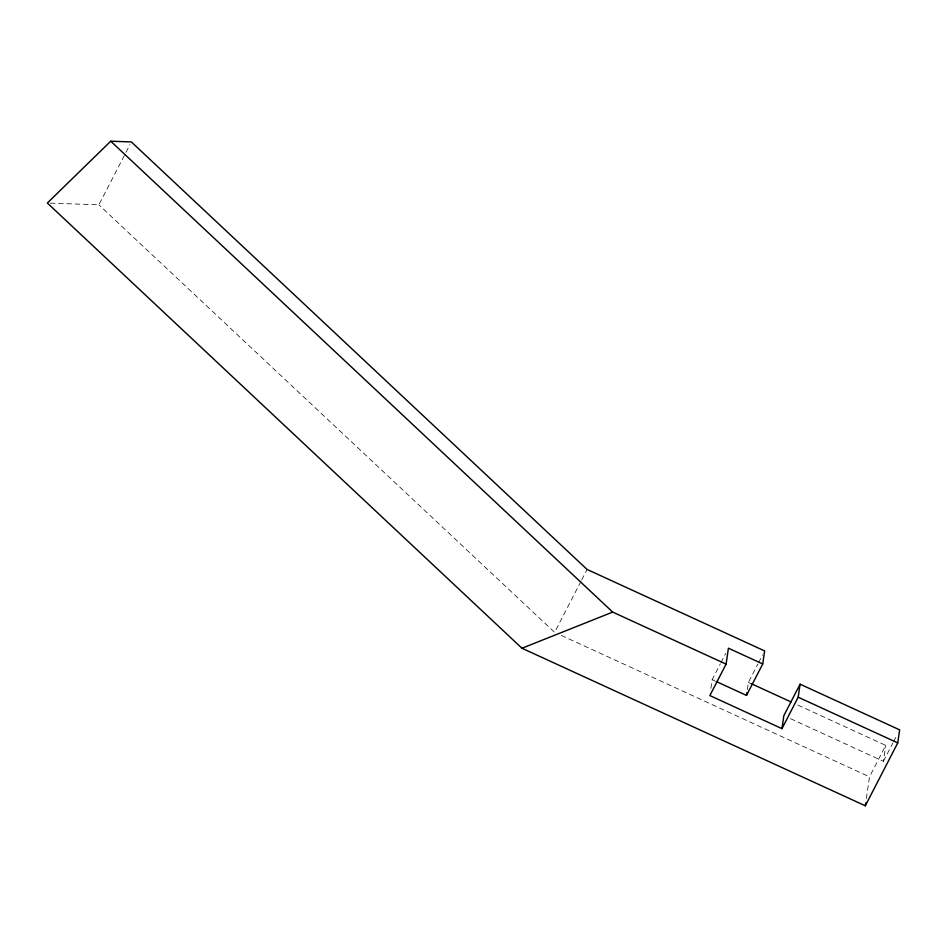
<?xml version="1.0" encoding="UTF-8"?>
<svg xmlns="http://www.w3.org/2000/svg" width="947" height="947" viewBox="0 0 947 947"><rect width="100%" height="100%" fill="white"/><g stroke="black" fill="none" stroke-linecap="round" stroke-linejoin="round"><path stroke-width="0.71" stroke-dasharray="4.74 3.55" d="M710.913 688.327L712.18 679.65L720.288 663.918M747.349 689.605L748.402 682.373L757.872 664.025M866.351 798.546L869.512 776.836L885.741 745.396L796.403 704.402M790.496 718.666L883.421 761.317L885.741 745.396M50.298 203.12L98.879 204.824L125.253 153.734M125.939 152.42L129.988 144.56M580.996 581.245L554.622 632.347L98.879 204.824M581.671 579.931L587.081 569.455M720.975 662.616L725.698 653.442M758.547 662.722L762.607 654.862M883.421 761.317L892.891 742.969M893.566 741.655L896.939 735.109M748.402 682.373L751.078 683.592M712.18 679.65L714.819 680.857M561.322 635.413L869.512 776.836"/><path stroke-width="1.42" d="M762.737 663.954L764.631 650.932L587.081 569.455L131.349 141.932L110.728 141.21L47.35 203.025L521.963 648.245L865.298 805.79L897.756 742.898L899.65 729.865L800.085 684.184L798.191 697.205L781.962 728.657L709.859 695.572L726.089 664.119L728.409 648.198L762.737 663.954L746.508 695.406L716.145 681.461M746.508 695.406L746.934 692.506M781.962 728.657L783.856 715.624L800.085 684.184M865.298 805.79L865.712 802.89M521.963 648.245L612.697 612.093L726.089 664.119M798.191 697.205L897.756 742.898M751.078 683.592L791.076 701.952M110.728 141.21L612.697 612.093"/></g></svg>
